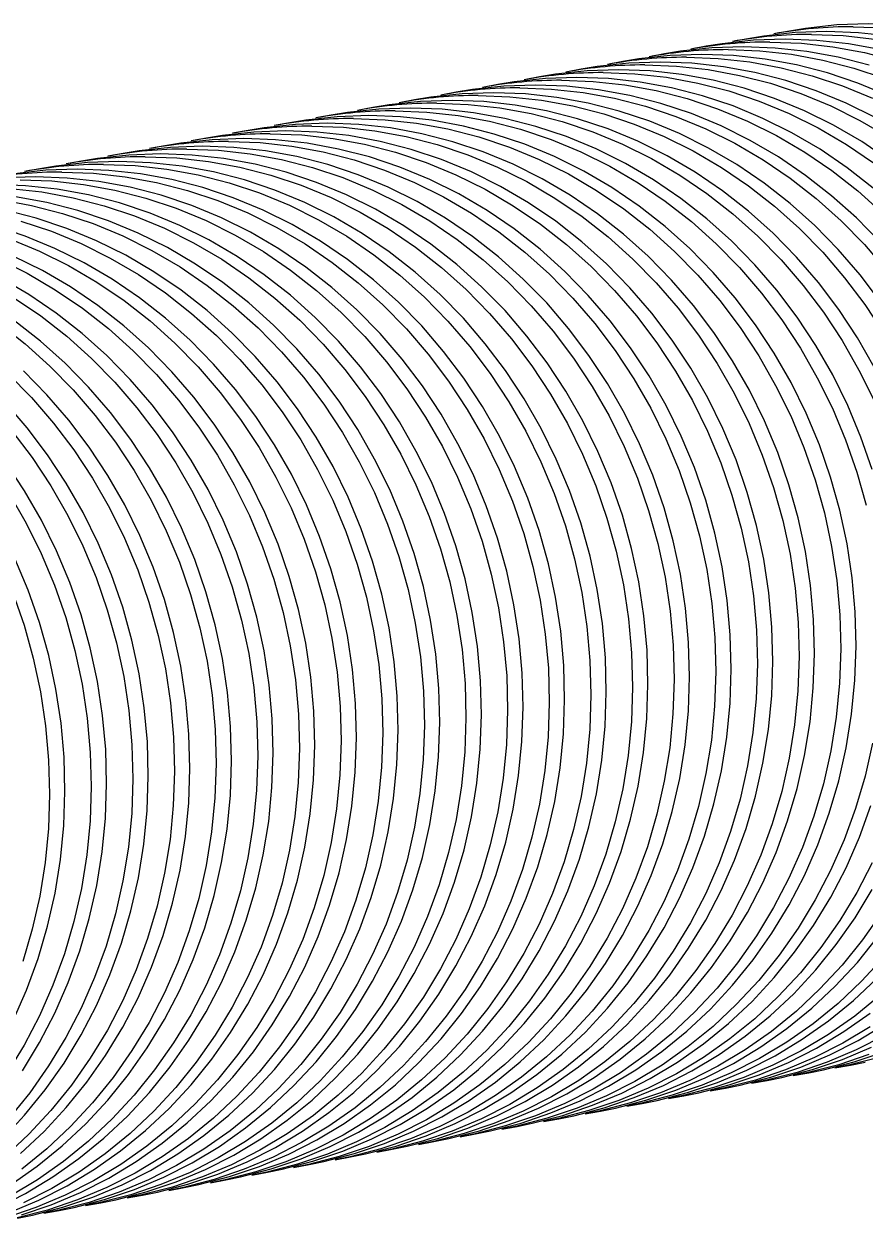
# Model space of a CAD drawing. Header units: millimetres. Extents: x 6 to 413, y 7 to 291.
# Drawn here: x 126.9 to 152.91, y 53.51 to 90.45 of the extents above; entities that cross this region are included whole.
import ezdxf

# ---------------------------------------------------------------- set-up
doc = ezdxf.new("R2010")
doc.units = ezdxf.units.MM

msp = doc.modelspace()

# ---------------------------------------------------------------- linework, layer by layer
at = {"color": 7, "linetype": 'Continuous', "lineweight": 25}
for p, q in [((150.5666, 90.2245), (150.0906, 90.137)), ((149.2791, 89.9879), (148.8032, 89.9005)), ((146.7043, 89.5148), (146.2284, 89.4273)), ((147.9917, 89.7514), (147.5158, 89.6639)), ((144.1295, 89.0417), (143.6535, 88.9542)), ((145.4169, 89.2782), (144.9409, 89.1908)), ((142.842, 88.8051), (142.3661, 88.7176)), ((140.2672, 88.332), (139.7913, 88.2445)), ((141.5546, 88.5685), (141.0787, 88.4811)), ((138.9798, 88.0954), (138.5038, 88.0079)), ((136.405, 87.6223), (135.929, 87.5348)), ((137.6924, 87.8588), (137.2164, 87.7714)), ((135.1175, 87.3857), (134.6416, 87.2982)), ((132.5427, 86.9126), (132.0667, 86.8251)), ((133.8301, 87.1491), (133.3542, 87.0617)), ((129.9679, 86.4394), (129.4919, 86.352)), ((131.2553, 86.676), (130.7793, 86.5886)), ((128.6804, 86.2029), (128.2045, 86.1154)), ((127.393, 85.9663), (126.9171, 85.8789)), ((150.688, 57.9144), (151.164, 58.0019)), ((151.9754, 58.151), (152.4514, 58.2384)), ((149.4006, 57.6778), (149.8765, 57.7653)), ((146.8257, 57.2047), (147.3017, 57.2922)), ((148.1132, 57.4413), (148.5891, 57.5287)), ((145.5383, 56.9681), (146.0143, 57.0556)), ((142.9635, 56.495), (143.4394, 56.5825)), ((144.2509, 56.7316), (144.7269, 56.819)), ((141.6761, 56.2584), (142.152, 56.3459)), ((139.1012, 55.7853), (139.5772, 55.8728)), ((140.3886, 56.0219), (140.8646, 56.1093)), ((137.8138, 55.5487), (138.2898, 55.6362)), ((135.239, 55.0756), (135.7149, 55.1631)), ((136.5264, 55.3122), (137.0023, 55.3996)), ((132.6641, 54.6025), (133.1401, 54.6899)), ((133.9515, 54.8391), (134.4275, 54.9265)), ((131.3767, 54.3659), (131.8527, 54.4534)), ((128.8019, 53.8928), (129.2778, 53.9803)), ((130.0893, 54.1294), (130.5652, 54.2168)), ((127.5145, 53.6562), (127.9904, 53.7437))]:
    msp.add_line(p, q, dxfattribs=at)
at = {"color": 7, "linetype": 'Continuous', "lineweight": 25, "flags": 128}
for points in [[(153.6788, 90.0648), (152.7029, 90.1721), (151.7245, 90.2088), (150.748, 90.1747), (149.7778, 90.0699), (149.2791, 89.9879)], [(166.5341, 81.2446), (166.0675, 82.1911), (165.5444, 83.1037), (164.9674, 83.9782), (164.3388, 84.8108), (163.6616, 85.5977), (162.9387, 86.3354), (162.1734, 87.0207), (161.3691, 87.6504), (160.5293, 88.2217), (159.6579, 88.7322), (158.7588, 89.1795), (157.8359, 89.5616), (156.8933, 89.8768), (155.9353, 90.1238), (154.9662, 90.3013), (153.9903, 90.4087), (153.0119, 90.4454), (152.0354, 90.4112), (151.0652, 90.3064), (150.5666, 90.2245)], [(152.5359, 90.3579), (153.5143, 90.3212), (154.4903, 90.2139), (155.4594, 90.0363), (156.4174, 89.7894), (157.3599, 89.4742), (158.2828, 89.092), (159.182, 88.6448), (160.0534, 88.1343), (160.8931, 87.5629), (161.6974, 86.9332), (162.4627, 86.248), (163.1856, 85.5102), (163.8628, 84.7233), (164.4914, 83.8908), (165.0685, 83.0162), (165.5915, 82.1037), (166.0581, 81.1572), (166.4663, 80.1809)], [(153.3605, 89.6507), (152.3914, 89.8282), (151.4154, 89.9356), (150.4371, 89.9722), (149.4606, 89.9381), (148.4904, 89.8333), (147.9917, 89.7514)], [(149.9611, 89.8848), (150.9395, 89.8481), (151.9154, 89.7407), (152.8845, 89.5632), (153.8425, 89.3163)], [(151.2485, 90.1214), (152.2269, 90.0847), (153.2028, 89.9773)], [(153.6091, 88.2332), (152.6862, 88.6154), (151.7436, 88.9306), (150.7857, 89.1775), (149.8165, 89.3551), (148.8406, 89.4624), (147.8622, 89.4991), (146.8857, 89.465), (145.9155, 89.3602), (145.4169, 89.2782)], [(153.031, 89.1672), (152.0731, 89.4141), (151.104, 89.5916), (150.128, 89.699), (149.1496, 89.7357), (148.1732, 89.7015), (147.203, 89.5967), (146.7043, 89.5148)], [(147.3863, 89.4117), (148.3647, 89.375), (149.3406, 89.2676), (150.3097, 89.0901), (151.2677, 88.8431), (152.2102, 88.5279), (153.1331, 88.1458)], [(148.6737, 89.6482), (149.6521, 89.6115), (150.628, 89.5042), (151.5971, 89.3266), (152.5551, 89.0797), (153.4976, 88.7645)], [(153.6445, 86.231), (152.8048, 86.8024), (151.9334, 87.3128), (151.0343, 87.7601), (150.1113, 88.1422), (149.1688, 88.4575), (148.2108, 88.7044), (147.2417, 88.8819), (146.2658, 88.9893), (145.2874, 89.026), (144.3109, 88.9918), (143.3407, 88.887), (142.842, 88.8051)], [(153.2208, 87.5494), (152.3217, 87.9967), (151.3988, 88.3788), (150.4562, 88.694), (149.4982, 88.941), (148.5291, 89.1185), (147.5532, 89.2259), (146.5748, 89.2626), (145.5983, 89.2284), (144.6281, 89.1236), (144.1295, 89.0417)], [(146.0988, 89.1751), (147.0772, 89.1384), (148.0532, 89.031), (149.0223, 88.8535), (149.9803, 88.6066), (150.9228, 88.2913), (151.8457, 87.9092), (152.7449, 87.4619), (153.6163, 86.9515)], [(153.1614, 85.3647), (152.3571, 85.9944), (151.5174, 86.5658), (150.646, 87.0763), (149.7468, 87.5236), (148.8239, 87.9057), (147.8814, 88.2209), (146.9234, 88.4678), (145.9543, 88.6454), (144.9784, 88.7527), (144, 88.7894), (143.0235, 88.7553), (142.0533, 88.6505), (141.5546, 88.5685)], [(143.524, 88.702), (144.5024, 88.6653), (145.4783, 88.5579), (146.4474, 88.3804), (147.4054, 88.1334), (148.348, 87.8182), (149.2709, 87.4361), (150.17, 86.9888), (151.0414, 86.4783), (151.8812, 85.907), (152.6855, 85.2772), (153.4508, 84.592)], [(144.8114, 88.9385), (145.7898, 88.9018), (146.7657, 88.7945), (147.7349, 88.6169), (148.6928, 88.37), (149.6354, 88.0548), (150.5583, 87.6727), (151.4575, 87.2254), (152.3289, 86.7149), (153.1686, 86.1435)], [(153.3806, 81.8491), (152.752, 82.6817), (152.0748, 83.4686), (151.3519, 84.2063), (150.5866, 84.8916), (149.7823, 85.5213), (148.9425, 86.0927), (148.0712, 86.6031), (147.172, 87.0504), (146.2491, 87.4325), (145.3065, 87.7478), (144.3486, 87.9947), (143.3794, 88.1722), (142.4035, 88.2796), (141.4251, 88.3163), (140.4487, 88.2822), (139.4784, 88.1773), (138.9798, 88.0954)], [(153.3622, 83.7052), (152.6393, 84.4429), (151.874, 85.1281), (151.0697, 85.7579), (150.23, 86.3292), (149.3586, 86.8397), (148.4594, 87.287), (147.5365, 87.6691), (146.594, 87.9843), (145.636, 88.2313), (144.6669, 88.4088), (143.6909, 88.5162), (142.7125, 88.5529), (141.7361, 88.5187), (140.7659, 88.4139), (140.2672, 88.332)], [(142.2366, 88.4654), (143.215, 88.4287), (144.1909, 88.3214), (145.16, 88.1438), (146.118, 87.8969), (147.0605, 87.5816), (147.9835, 87.1995), (148.8826, 86.7522), (149.754, 86.2418), (150.5937, 85.6704), (151.3981, 85.0407), (152.1634, 84.3554), (152.8863, 83.6177), (153.5635, 82.8308)], [(153.1933, 79.8255), (152.6702, 80.738), (152.0932, 81.6126), (151.4646, 82.4451), (150.7874, 83.232), (150.0645, 83.9698), (149.2992, 84.655), (148.4949, 85.2847), (147.6551, 85.8561), (146.7837, 86.3666), (145.8846, 86.8139), (144.9617, 87.196), (144.0191, 87.5112), (143.0611, 87.7581), (142.092, 87.9357), (141.1161, 88.043), (140.1377, 88.0797), (139.1612, 88.0456), (138.191, 87.9408), (137.6924, 87.8588)], [(139.6618, 87.9923), (140.6401, 87.9556), (141.6161, 87.8482), (142.5852, 87.6707), (143.5432, 87.4237), (144.4857, 87.1085), (145.4086, 86.7264), (146.3078, 86.2791), (147.1792, 85.7686), (148.0189, 85.1973), (148.8232, 84.5676), (149.5885, 83.8823), (150.3114, 83.1446), (150.9887, 82.3577), (151.6172, 81.5251), (152.1943, 80.6506), (152.7173, 79.738), (153.1839, 78.7915)], [(140.9492, 88.2288), (141.9276, 88.1921), (142.9035, 88.0848), (143.8726, 87.9072), (144.8306, 87.6603), (145.7731, 87.3451), (146.696, 86.963), (147.5952, 86.5157), (148.4666, 86.0052), (149.3063, 85.4338), (150.1106, 84.8041), (150.876, 84.1189), (151.5988, 83.3811), (152.2761, 82.5942), (152.9046, 81.7617), (153.4817, 80.8872)], [(140.8646, 56.1093), (141.3255, 56.2024), (142.2702, 56.4469), (143.1958, 56.7597), (144.0982, 57.1394), (144.9733, 57.5844), (145.8171, 58.0926), (146.6261, 58.6618), (147.3964, 59.2895), (148.1248, 59.9728), (148.8079, 60.7087), (149.4427, 61.4939), (150.0263, 62.3249), (150.5562, 63.1979), (151.03, 64.1092), (151.4455, 65.0546), (151.801, 66.0298), (152.0947, 67.0306), (152.3255, 68.0525), (152.4923, 69.0909), (152.5943, 70.1411), (152.631, 71.1985), (152.6024, 72.2584), (152.5086, 73.3159), (152.3498, 74.3665), (152.127, 75.4054), (151.841, 76.4279), (151.4932, 77.4296), (151.085, 78.4058), (150.6184, 79.3524), (150.0954, 80.2649), (149.5183, 81.1394), (148.8898, 81.972), (148.2125, 82.7589), (147.4896, 83.4966), (146.7243, 84.1819), (145.92, 84.8116), (145.0803, 85.383), (144.2089, 85.8934), (143.3097, 86.3407), (142.3868, 86.7228), (141.4443, 87.0381), (140.4863, 87.285), (139.5172, 87.4626), (138.5413, 87.5699), (137.5629, 87.6066), (136.5864, 87.5725), (135.6162, 87.4676), (135.1175, 87.3857)], [(153.1284, 76.6645), (152.7806, 77.6661), (152.3725, 78.6424), (151.9058, 79.5889), (151.3828, 80.5015), (150.8058, 81.376), (150.1772, 82.2086), (149.5, 82.9955), (148.7771, 83.7332), (148.0118, 84.4184), (147.2074, 85.0482), (146.3677, 85.6195), (145.4963, 86.13), (144.5972, 86.5773), (143.6742, 86.9594), (142.7317, 87.2746), (141.7737, 87.5216), (140.8046, 87.6991), (139.8287, 87.8065), (138.8503, 87.8432), (137.8738, 87.809), (136.9036, 87.7042), (136.405, 87.6223)], [(138.3743, 87.7557), (139.3527, 87.719), (140.3287, 87.6117), (141.2978, 87.4341), (142.2557, 87.1872), (143.1983, 86.8719), (144.1212, 86.4898), (145.0204, 86.0425), (145.8918, 85.5321), (146.7315, 84.9607), (147.5358, 84.331), (148.3011, 83.6457), (149.024, 82.908), (149.7012, 82.1211), (150.3298, 81.2885), (150.9069, 80.414), (151.4299, 79.5015), (151.8965, 78.5549), (152.3046, 77.5787), (152.6525, 76.577), (152.9385, 75.5545)], [(139.5772, 55.8728), (140.0381, 55.9659), (140.9828, 56.2103), (141.9084, 56.5231), (142.8108, 56.9028), (143.6858, 57.3478), (144.5297, 57.856), (145.3387, 58.4253), (146.109, 59.0529), (146.8374, 59.7362), (147.5205, 60.4721), (148.1553, 61.2573), (148.7389, 62.0883), (149.2688, 62.9614), (149.7426, 63.8726), (150.1581, 64.818), (150.5136, 65.7933), (150.8073, 66.7941), (151.0381, 67.8159), (151.2049, 68.8543), (151.3069, 69.9045), (151.3436, 70.9619), (151.315, 72.0218), (151.2211, 73.0794), (151.0624, 74.13), (150.8396, 75.1688), (150.5536, 76.1914), (150.2058, 77.193), (149.7976, 78.1693), (149.331, 79.1158), (148.808, 80.0284), (148.2309, 80.9029), (147.6024, 81.7354), (146.9251, 82.5223), (146.2022, 83.2601), (145.4369, 83.9453), (144.6326, 84.575), (143.7929, 85.1464), (142.9215, 85.6569), (142.0223, 86.1042), (141.0994, 86.4863), (140.1569, 86.8015), (139.1989, 87.0484), (138.2298, 87.226), (137.2538, 87.3333), (136.2755, 87.37), (135.299, 87.3359), (134.3288, 87.2311), (133.8301, 87.1491)], [(135.7995, 87.2826), (136.7779, 87.2459), (137.7538, 87.1385), (138.7229, 86.961), (139.6809, 86.714), (140.6235, 86.3988), (141.5464, 86.0167), (142.4455, 85.5694), (143.3169, 85.0589), (144.1566, 84.4876), (144.961, 83.8579), (145.7263, 83.1726), (146.4492, 82.4349), (147.1264, 81.648), (147.755, 80.8154), (148.332, 79.9409), (148.8551, 79.0283), (149.3217, 78.0818), (149.7298, 77.1056), (150.0776, 76.1039), (150.3636, 75.0814), (150.5865, 74.0425), (150.7452, 72.9919), (150.8391, 71.9343), (150.8677, 70.8745), (150.8309, 69.8171), (150.7289, 68.7668), (150.5622, 67.7285), (150.3314, 66.7066), (150.0376, 65.7058), (149.6822, 64.7305), (149.2666, 63.7852), (148.7928, 62.8739), (148.263, 62.0008), (147.6793, 61.1699), (147.0445, 60.3847), (146.3614, 59.6488), (145.6331, 58.9655), (144.8627, 58.3378), (144.0538, 57.7686), (143.2099, 57.2604), (142.3348, 56.8154), (141.4325, 56.4357), (140.5069, 56.1229), (139.5622, 55.8784), (139.1012, 55.7853)], [(137.0869, 87.5191), (138.0653, 87.4825), (139.0412, 87.3751), (140.0103, 87.1976), (140.9683, 86.9506), (141.9109, 86.6354), (142.8338, 86.2533), (143.7329, 85.806), (144.6043, 85.2955), (145.4441, 84.7241), (146.2484, 84.0944), (147.0137, 83.4092), (147.7366, 82.6714), (148.4138, 81.8845), (149.0424, 81.052), (149.6195, 80.1775), (150.1425, 79.2649), (150.6091, 78.3184), (151.0172, 77.3421), (151.3651, 76.3405), (151.651, 75.3179), (151.8739, 74.2791), (152.0326, 73.2285), (152.1265, 72.1709), (152.1551, 71.111), (152.1183, 70.0536), (152.0163, 69.0034), (151.8496, 67.965), (151.6188, 66.9432), (151.325, 65.9424), (150.9696, 64.9671), (150.554, 64.0217), (150.0803, 63.1105), (149.5504, 62.2374), (148.9667, 61.4064), (148.3319, 60.6212), (147.6488, 59.8853), (146.9205, 59.202), (146.1501, 58.5744), (145.3412, 58.0052), (144.4973, 57.4969), (143.6222, 57.0519), (142.7199, 56.6722), (141.7943, 56.3594), (140.8496, 56.115), (140.3886, 56.0219)], [(137.0023, 55.3996), (137.4633, 55.4927), (138.408, 55.7372), (139.3336, 56.05), (140.2359, 56.4297), (141.111, 56.8747), (141.9549, 57.3829), (142.7638, 57.9521), (143.5342, 58.5798), (144.2625, 59.2631), (144.9456, 59.999), (145.5804, 60.7842), (146.1641, 61.6152), (146.694, 62.4882), (147.1677, 63.3995), (147.5833, 64.3449), (147.9387, 65.3201), (148.2325, 66.3209), (148.4633, 67.3428), (148.63, 68.3812), (148.732, 69.4314), (148.7688, 70.4888), (148.7402, 71.5487), (148.6463, 72.6063), (148.4876, 73.6568), (148.2647, 74.6957), (147.9788, 75.7182), (147.6309, 76.7199), (147.2228, 77.6961), (146.7562, 78.6427), (146.2332, 79.5552), (145.6561, 80.4297), (145.0275, 81.2623), (144.3503, 82.0492), (143.6274, 82.7869), (142.8621, 83.4722), (142.0578, 84.1019), (141.218, 84.6733), (140.3466, 85.1837), (139.4475, 85.631), (138.5246, 86.0131), (137.582, 86.3284), (136.624, 86.5753), (135.6549, 86.7529), (134.679, 86.8602), (133.7006, 86.8969), (132.7241, 86.8628), (131.7539, 86.7579), (131.2553, 86.676)], [(138.2898, 55.6362), (138.7507, 55.7293), (139.6954, 55.9738), (140.621, 56.2865), (141.5233, 56.6663), (142.3984, 57.1112), (143.2423, 57.6195), (144.0512, 58.1887), (144.8216, 58.8164), (145.55, 59.4997), (146.2331, 60.2356), (146.8678, 61.0207), (147.4515, 61.8517), (147.9814, 62.7248), (148.4552, 63.6361), (148.8707, 64.5814), (149.2261, 65.5567), (149.5199, 66.5575), (149.7507, 67.5794), (149.9174, 68.6177), (150.0194, 69.668), (150.0562, 70.7254), (150.0276, 71.7852), (149.9337, 72.8428), (149.775, 73.8934), (149.5522, 74.9323), (149.2662, 75.9548), (148.9183, 76.9564), (148.5102, 77.9327), (148.0436, 78.8792), (147.5206, 79.7918), (146.9435, 80.6663), (146.3149, 81.4989), (145.6377, 82.2858), (144.9148, 83.0235), (144.1495, 83.7088), (143.3452, 84.3385), (142.5055, 84.9098), (141.6341, 85.4203), (140.7349, 85.8676), (139.812, 86.2497), (138.8694, 86.5649), (137.9115, 86.8119), (136.9424, 86.9894), (135.9664, 87.0968), (134.988, 87.1335), (134.0116, 87.0993), (133.0414, 86.9945), (132.5427, 86.9126)], [(133.2247, 86.8095), (134.203, 86.7728), (135.179, 86.6654), (136.1481, 86.4879), (137.1061, 86.2409), (138.0486, 85.9257), (138.9715, 85.5436), (139.8707, 85.0963), (140.7421, 84.5858), (141.5818, 84.0144), (142.3861, 83.3847), (143.1514, 82.6995), (143.8743, 81.9618), (144.5516, 81.1749), (145.1801, 80.3423), (145.7572, 79.4678), (146.2802, 78.5552), (146.7468, 77.6087), (147.155, 76.6324), (147.5028, 75.6308), (147.7888, 74.6082), (148.0116, 73.5694), (148.1703, 72.5188), (148.2642, 71.4612), (148.2928, 70.4014), (148.2561, 69.3439), (148.1541, 68.2937), (147.9873, 67.2553), (147.7565, 66.2335), (147.4628, 65.2327), (147.1073, 64.2574), (146.6918, 63.312), (146.218, 62.4008), (145.6881, 61.5277), (145.1045, 60.6967), (144.4697, 59.9115), (143.7866, 59.1756), (143.0582, 58.4923), (142.2879, 57.8647), (141.4789, 57.2955), (140.635, 56.7872), (139.76, 56.3423), (138.8576, 55.9625), (137.932, 55.6497), (136.9873, 55.4053), (136.5264, 55.3122)], [(134.5121, 87.046), (135.4905, 87.0093), (136.4664, 86.902), (137.4355, 86.7244), (138.3935, 86.4775), (139.336, 86.1623), (140.2589, 85.7801), (141.1581, 85.3329), (142.0295, 84.8224), (142.8692, 84.251), (143.6735, 83.6213), (144.4389, 82.936), (145.1617, 82.1983), (145.839, 81.4114), (146.4675, 80.5788), (147.0446, 79.7043), (147.5676, 78.7918), (148.0343, 77.8453), (148.4424, 76.869), (148.7902, 75.8674), (149.0762, 74.8448), (149.299, 73.8059), (149.4578, 72.7554), (149.5516, 71.6978), (149.5802, 70.6379), (149.5435, 69.5805), (149.4415, 68.5303), (149.2747, 67.4919), (149.044, 66.47), (148.7502, 65.4692), (148.3947, 64.494), (147.9792, 63.5486), (147.5054, 62.6373), (146.9755, 61.7643), (146.3919, 60.9333), (145.7571, 60.1481), (145.074, 59.4122), (144.3456, 58.7289), (143.5753, 58.1012), (142.7663, 57.532), (141.9225, 57.0238), (141.0474, 56.5788), (140.145, 56.1991), (139.2195, 55.8863), (138.2747, 55.6418), (137.8138, 55.5487)], [(135.7149, 55.1631), (136.1759, 55.2562), (137.1206, 55.5006), (138.0462, 55.8134), (138.9485, 56.1931), (139.8236, 56.6381), (140.6675, 57.1464), (141.4764, 57.7156), (142.2468, 58.3432), (142.9751, 59.0265), (143.6582, 59.7624), (144.293, 60.5476), (144.8767, 61.3786), (145.4065, 62.2517), (145.8803, 63.1629), (146.2959, 64.1083), (146.6513, 65.0836), (146.9451, 66.0844), (147.1758, 67.1062), (147.3426, 68.1446), (147.4446, 69.1948), (147.4814, 70.2522), (147.4527, 71.3121), (147.3589, 72.3697), (147.2002, 73.4203), (146.9773, 74.4591), (146.6913, 75.4817), (146.3435, 76.4833), (145.9354, 77.4596), (145.4687, 78.4061), (144.9457, 79.3187), (144.3687, 80.1932), (143.7401, 81.0257), (143.0629, 81.8126), (142.34, 82.5504), (141.5747, 83.2356), (140.7703, 83.8653), (139.9306, 84.4367), (139.0592, 84.9472), (138.1601, 85.3945), (137.2371, 85.7766), (136.2946, 86.0918), (135.3366, 86.3388), (134.3675, 86.5163), (133.3916, 86.6237), (132.4132, 86.6603), (131.4367, 86.6262), (130.4665, 86.5214), (129.9679, 86.4394)], [(131.9372, 86.5729), (132.9156, 86.5362), (133.8916, 86.4288), (134.8607, 86.2513), (135.8186, 86.0044), (136.7612, 85.6891), (137.6841, 85.307), (138.5833, 84.8597), (139.4547, 84.3493), (140.2944, 83.7779), (141.0987, 83.1482), (141.864, 82.4629), (142.5869, 81.7252), (143.2641, 80.9383), (143.8927, 80.1057), (144.4698, 79.2312), (144.9928, 78.3186), (145.4594, 77.3721), (145.8676, 76.3959), (146.2154, 75.3942), (146.5014, 74.3717), (146.7242, 73.3328), (146.8829, 72.2822), (146.9768, 71.2246), (147.0054, 70.1648), (146.9686, 69.1074), (146.8666, 68.0571), (146.6999, 67.0188), (146.4691, 65.9969), (146.1753, 64.9961), (145.8199, 64.0208), (145.4044, 63.0755), (144.9306, 62.1642), (144.4007, 61.2911), (143.8171, 60.4602), (143.1823, 59.675), (142.4992, 58.9391), (141.7708, 58.2558), (141.0004, 57.6281), (140.1915, 57.0589), (139.3476, 56.5507), (138.4725, 56.1057), (137.5702, 55.726), (136.6446, 55.4132), (135.6999, 55.1687), (135.239, 55.0756)], [(133.1401, 54.6899), (133.601, 54.783), (134.5457, 55.0275), (135.4713, 55.3403), (136.3737, 55.72), (137.2487, 56.165), (138.0926, 56.6732), (138.9016, 57.2424), (139.6719, 57.8701), (140.4003, 58.5534), (141.0834, 59.2893), (141.7182, 60.0745), (142.3018, 60.9055), (142.8317, 61.7785), (143.3055, 62.6898), (143.721, 63.6352), (144.0765, 64.6104), (144.3702, 65.6112), (144.601, 66.6331), (144.7678, 67.6715), (144.8698, 68.7217), (144.9065, 69.7791), (144.8779, 70.839), (144.784, 71.8966), (144.6253, 72.9471), (144.4025, 73.986), (144.1165, 75.0086), (143.7687, 76.0102), (143.3605, 76.9864), (142.8939, 77.933), (142.3709, 78.8455), (141.7938, 79.72), (141.1653, 80.5526), (140.488, 81.3395), (139.7651, 82.0772), (138.9998, 82.7625), (138.1955, 83.3922), (137.3558, 83.9636), (136.4844, 84.474), (135.5852, 84.9213), (134.6623, 85.3035), (133.7198, 85.6187), (132.7618, 85.8656), (131.7927, 86.0432), (130.8167, 86.1505), (129.8384, 86.1872), (128.8619, 86.1531), (127.8917, 86.0483), (127.393, 85.9663)], [(134.4275, 54.9265), (134.8884, 55.0196), (135.8331, 55.2641), (136.7587, 55.5768), (137.6611, 55.9566), (138.5362, 56.4016), (139.38, 56.9098), (140.189, 57.479), (140.9593, 58.1067), (141.6877, 58.79), (142.3708, 59.5259), (143.0056, 60.311), (143.5892, 61.142), (144.1191, 62.0151), (144.5929, 62.9264), (145.0084, 63.8717), (145.3639, 64.847), (145.6577, 65.8478), (145.8884, 66.8697), (146.0552, 67.908), (146.1572, 68.9583), (146.1939, 70.0157), (146.1653, 71.0755), (146.0715, 72.1331), (145.9127, 73.1837), (145.6899, 74.2226), (145.4039, 75.2451), (145.0561, 76.2468), (144.6479, 77.223), (144.1813, 78.1695), (143.6583, 79.0821), (143.0812, 79.9566), (142.4527, 80.7892), (141.7754, 81.5761), (141.0526, 82.3138), (140.2872, 82.9991), (139.4829, 83.6288), (138.6432, 84.2001), (137.7718, 84.7106), (136.8726, 85.1579), (135.9497, 85.54), (135.0072, 85.8552), (134.0492, 86.1022), (133.0801, 86.2797), (132.1042, 86.3871), (131.1258, 86.4238), (130.1493, 86.3896), (129.1791, 86.2848), (128.6804, 86.2029)], [(129.3624, 86.0998), (130.3408, 86.0631), (131.3167, 85.9557), (132.2858, 85.7782), (133.2438, 85.5312), (134.1864, 85.216), (135.1093, 84.8339), (136.0084, 84.3866), (136.8798, 83.8761), (137.7196, 83.3048), (138.5239, 82.675), (139.2892, 81.9898), (140.0121, 81.2521), (140.6893, 80.4652), (141.3179, 79.6326), (141.8949, 78.7581), (142.418, 77.8455), (142.8846, 76.899), (143.2927, 75.9227), (143.6405, 74.9211), (143.9265, 73.8986), (144.1494, 72.8597), (144.3081, 71.8091), (144.402, 70.7515), (144.4306, 69.6917), (144.3938, 68.6342), (144.2918, 67.584), (144.1251, 66.5456), (143.8943, 65.5238), (143.6005, 64.523), (143.2451, 63.5477), (142.8295, 62.6023), (142.3558, 61.6911), (141.8259, 60.818), (141.2422, 59.987), (140.6074, 59.2018), (139.9243, 58.4659), (139.196, 57.7826), (138.4256, 57.155), (137.6167, 56.5858), (136.7728, 56.0775), (135.8977, 55.6326), (134.9954, 55.2528), (134.0698, 54.94), (133.1251, 54.6956), (132.6641, 54.6025)], [(130.6498, 86.3363), (131.6282, 86.2996), (132.6041, 86.1923), (133.5733, 86.0147), (134.5312, 85.7678), (135.4738, 85.4526), (136.3967, 85.0704), (137.2959, 84.6232), (138.1672, 84.1127), (139.007, 83.5413), (139.8113, 82.9116), (140.5766, 82.2264), (141.2995, 81.4886), (141.9767, 80.7017), (142.6053, 79.8692), (143.1824, 78.9946), (143.7054, 78.0821), (144.172, 77.1356), (144.5801, 76.1593), (144.928, 75.1577), (145.2139, 74.1351), (145.4368, 73.0962), (145.5955, 72.0457), (145.6894, 70.9881), (145.718, 69.9282), (145.6812, 68.8708), (145.5792, 67.8206), (145.4125, 66.7822), (145.1817, 65.7603), (144.8879, 64.7595), (144.5325, 63.7843), (144.1169, 62.8389), (143.6432, 61.9277), (143.1133, 61.0546), (142.5296, 60.2236), (141.8948, 59.4384), (141.2117, 58.7025), (140.4834, 58.0192), (139.713, 57.3915), (138.9041, 56.8223), (138.0602, 56.3141), (137.1851, 55.8691), (136.2828, 55.4894), (135.3572, 55.1766), (134.4125, 54.9321), (133.9515, 54.8391)], [(130.5652, 54.2168), (131.0262, 54.3099), (131.9709, 54.5544), (132.8965, 54.8672), (133.7988, 55.2469), (134.6739, 55.6919), (135.5178, 56.2001), (136.3267, 56.7693), (137.0971, 57.397), (137.8254, 58.0803), (138.5085, 58.8162), (139.1433, 59.6014), (139.727, 60.4323), (140.2569, 61.3054), (140.7306, 62.2167), (141.1462, 63.162), (141.5016, 64.1373), (141.7954, 65.1381), (142.0262, 66.16), (142.1929, 67.1983), (142.2949, 68.2486), (142.3317, 69.306), (142.3031, 70.3658), (142.2092, 71.4234), (142.0505, 72.474), (141.8276, 73.5129), (141.5417, 74.5354), (141.1938, 75.5371), (140.7857, 76.5133), (140.3191, 77.4598), (139.7961, 78.3724), (139.219, 79.2469), (138.5904, 80.0795), (137.9132, 80.8664), (137.1903, 81.6041), (136.425, 82.2894), (135.6207, 82.9191), (134.7809, 83.4904), (133.9095, 84.0009), (133.0104, 84.4482), (132.0875, 84.8303), (131.1449, 85.1456), (130.187, 85.3925), (129.2178, 85.57), (128.2419, 85.6774), (127.2635, 85.7141), (126.287, 85.6799)], [(131.8527, 54.4534), (132.3136, 54.5465), (133.2583, 54.7909), (134.1839, 55.1037), (135.0862, 55.4835), (135.9613, 55.9284), (136.8052, 56.4367), (137.6141, 57.0059), (138.3845, 57.6335), (139.1129, 58.3168), (139.796, 59.0527), (140.4308, 59.8379), (141.0144, 60.6689), (141.5443, 61.542), (142.0181, 62.4532), (142.4336, 63.3986), (142.789, 64.3739), (143.0828, 65.3747), (143.3136, 66.3965), (143.4803, 67.4349), (143.5823, 68.4851), (143.6191, 69.5426), (143.5905, 70.6024), (143.4966, 71.66), (143.3379, 72.7106), (143.1151, 73.7494), (142.8291, 74.772), (142.4812, 75.7736), (142.0731, 76.7499), (141.6065, 77.6964), (141.0835, 78.609), (140.5064, 79.4835), (139.8778, 80.316), (139.2006, 81.103), (138.4777, 81.8407), (137.7124, 82.5259), (136.9081, 83.1556), (136.0684, 83.727), (135.197, 84.2375), (134.2978, 84.6848), (133.3749, 85.0669), (132.4323, 85.3821), (131.4744, 85.6291), (130.5053, 85.8066), (129.5293, 85.914), (128.5509, 85.9506), (127.5745, 85.9165), (126.6043, 85.8117)], [(128.075, 85.8632), (129.0534, 85.8265), (130.0293, 85.7191), (130.9984, 85.5416), (131.9564, 85.2947), (132.8989, 84.9794), (133.8219, 84.5973), (134.721, 84.15), (135.5924, 83.6396), (136.4321, 83.0682), (137.2364, 82.4385), (138.0018, 81.7532), (138.7246, 81.0155), (139.4019, 80.2286), (140.0304, 79.396), (140.6075, 78.5215), (141.1305, 77.6089), (141.5972, 76.6624), (142.0053, 75.6862), (142.3531, 74.6845), (142.6391, 73.662), (142.8619, 72.6231), (143.0207, 71.5725), (143.1145, 70.515), (143.1432, 69.4551), (143.1064, 68.3977), (143.0044, 67.3474), (142.8376, 66.3091), (142.6069, 65.2872), (142.3131, 64.2864), (141.9576, 63.3111), (141.5421, 62.3658), (141.0683, 61.4545), (140.5384, 60.5815), (139.9548, 59.7505), (139.32, 58.9653), (138.6369, 58.2294), (137.9085, 57.5461), (137.1382, 56.9184), (136.3292, 56.3492), (135.4854, 55.841), (134.6103, 55.396), (133.7079, 55.0163), (132.7824, 54.7035), (131.8377, 54.459), (131.3767, 54.3659)], [(129.2778, 53.9803), (129.7388, 54.0733), (130.6835, 54.3178), (131.6091, 54.6306), (132.5114, 55.0103), (133.3865, 55.4553), (134.2304, 55.9635), (135.0393, 56.5327), (135.8097, 57.1604), (136.538, 57.8437), (137.2211, 58.5796), (137.8559, 59.3648), (138.4396, 60.1958), (138.9694, 61.0689), (139.4432, 61.9801), (139.8588, 62.9255), (140.2142, 63.9007), (140.508, 64.9015), (140.7388, 65.9234), (140.9055, 66.9618), (141.0075, 68.012), (141.0443, 69.0694), (141.0157, 70.1293), (140.9218, 71.1869), (140.7631, 72.2374), (140.5402, 73.2763), (140.2542, 74.2989), (139.9064, 75.3005), (139.4983, 76.2768), (139.0317, 77.2233), (138.5086, 78.1358), (137.9316, 79.0104), (137.303, 79.8429), (136.6258, 80.6298), (135.9029, 81.3676), (135.1376, 82.0528), (134.3332, 82.6825), (133.4935, 83.2539), (132.6221, 83.7644), (131.723, 84.2116), (130.8001, 84.5938), (129.8575, 84.909), (128.8995, 85.1559), (127.9304, 85.3335), (126.9545, 85.4408), (125.9761, 85.4775)], [(126.4785, 85.3534), (127.4545, 85.246), (128.4236, 85.0685), (129.3815, 84.8215), (130.3241, 84.5063), (131.247, 84.1242), (132.1462, 83.6769), (133.0176, 83.1664), (133.8573, 82.5951), (134.6616, 81.9653), (135.4269, 81.2801), (136.1498, 80.5424), (136.827, 79.7555), (137.4556, 78.9229), (138.0327, 78.0484), (138.5557, 77.1358), (139.0223, 76.1893), (139.4305, 75.213), (139.7783, 74.2114), (140.0643, 73.1889), (140.2871, 72.15), (140.4458, 71.0994), (140.5397, 70.0418), (140.5683, 68.982), (140.5315, 67.9246), (140.4296, 66.8743), (140.2628, 65.836), (140.032, 64.8141), (139.7383, 63.8133), (139.3828, 62.838), (138.9673, 61.8926), (138.4935, 60.9814), (137.9636, 60.1083), (137.38, 59.2773), (136.7452, 58.4921), (136.0621, 57.7563), (135.3337, 57.0729), (134.5633, 56.4453), (133.7544, 55.8761), (132.9105, 55.3678), (132.0355, 54.9229), (131.1331, 54.5431), (130.2075, 54.2303), (129.2628, 53.9859), (128.8019, 53.8928)], [(126.7876, 85.6266), (127.7659, 85.5899), (128.7419, 85.4826), (129.711, 85.305), (130.669, 85.0581), (131.6115, 84.7429), (132.5344, 84.3608), (133.4336, 83.9135), (134.305, 83.403), (135.1447, 82.8316), (135.949, 82.2019), (136.7143, 81.5167), (137.4372, 80.7789), (138.1145, 79.992), (138.743, 79.1595), (139.3201, 78.2849), (139.8431, 77.3724), (140.3097, 76.4259), (140.7179, 75.4496), (141.0657, 74.448), (141.3517, 73.4254), (141.5745, 72.3865), (141.7332, 71.336), (141.8271, 70.2784), (141.8557, 69.2185), (141.819, 68.1611), (141.717, 67.1109), (141.5502, 66.0725), (141.3194, 65.0506), (141.0257, 64.0498), (140.6702, 63.0746), (140.2547, 62.1292), (139.7809, 61.218), (139.251, 60.3449), (138.6674, 59.5139), (138.0326, 58.7287), (137.3495, 57.9928), (136.6211, 57.3095), (135.8508, 56.6819), (135.0418, 56.1126), (134.1979, 55.6044), (133.3229, 55.1594), (132.4205, 54.7797), (131.4949, 54.4669), (130.5502, 54.2224), (130.0893, 54.1294)], [(126.167, 85.0094), (127.1362, 84.8319), (128.0941, 84.585), (129.0367, 84.2697), (129.9596, 83.8876), (130.8588, 83.4403), (131.7301, 82.9299), (132.5699, 82.3585), (133.3742, 81.7288), (134.1395, 81.0435), (134.8624, 80.3058), (135.5396, 79.5189), (136.1682, 78.6863), (136.7453, 77.8118), (137.2683, 76.8993), (137.7349, 75.9527), (138.143, 74.9765), (138.4909, 73.9748), (138.7768, 72.9523), (138.9997, 71.9134), (139.1584, 70.8628), (139.2523, 69.8053), (139.2809, 68.7454), (139.2441, 67.688), (139.1421, 66.6378), (138.9754, 65.5994), (138.7446, 64.5775), (138.4508, 63.5767), (138.0954, 62.6015), (137.6798, 61.6561), (137.2061, 60.7448), (136.6762, 59.8718), (136.0925, 59.0408), (135.4577, 58.2556), (134.7746, 57.5197), (134.0463, 56.8364), (133.2759, 56.2087), (132.467, 55.6395), (131.6231, 55.1313), (130.748, 54.6863), (129.8457, 54.3066), (128.9201, 53.9938), (127.9754, 53.7493), (127.5145, 53.6562)], [(127.9904, 53.7437), (128.4513, 53.8368), (129.3961, 54.0812), (130.3216, 54.394), (131.224, 54.7738), (132.0991, 55.2187), (132.9429, 55.727), (133.7519, 56.2962), (134.5222, 56.9238), (135.2506, 57.6071), (135.9337, 58.343), (136.5685, 59.1282), (137.1521, 59.9592), (137.682, 60.8323), (138.1558, 61.7435), (138.5713, 62.6889), (138.9268, 63.6642), (139.2206, 64.665), (139.4513, 65.6868), (139.6181, 66.7252), (139.7201, 67.7754), (139.7568, 68.8329), (139.7282, 69.8927), (139.6344, 70.9503), (139.4756, 72.0009), (139.2528, 73.0398), (138.9668, 74.0623), (138.619, 75.0639), (138.2109, 76.0402), (137.7442, 76.9867), (137.2212, 77.8993), (136.6441, 78.7738), (136.0156, 79.6064), (135.3383, 80.3933), (134.6155, 81.131), (133.8501, 81.8162), (133.0458, 82.446), (132.2061, 83.0173), (131.3347, 83.5278), (130.4355, 83.9751), (129.5126, 84.3572), (128.5701, 84.6724), (127.6121, 84.9194), (126.643, 85.0969)], [(126.703, 53.5071), (127.1639, 53.6002), (128.1086, 53.8447), (129.0342, 54.1575), (129.9366, 54.5372), (130.8116, 54.9822), (131.6555, 55.4904), (132.4645, 56.0596), (133.2348, 56.6873), (133.9632, 57.3706), (134.6463, 58.1065), (135.2811, 58.8917), (135.8647, 59.7226), (136.3946, 60.5957), (136.8684, 61.507), (137.2839, 62.4523), (137.6394, 63.4276), (137.9331, 64.4284), (138.1639, 65.4503), (138.3307, 66.4886), (138.4327, 67.5389), (138.4694, 68.5963), (138.4408, 69.6562), (138.3469, 70.7137), (138.1882, 71.7643), (137.9654, 72.8032), (137.6794, 73.8257), (137.3316, 74.8274), (136.9234, 75.8036), (136.4568, 76.7501), (135.9338, 77.6627), (135.3567, 78.5372), (134.7282, 79.3698), (134.0509, 80.1567), (133.328, 80.8944), (132.5627, 81.5797), (131.7584, 82.2094), (130.9187, 82.7808), (130.0473, 83.2912), (129.1481, 83.7385), (128.2252, 84.1206), (127.2827, 84.4359), (126.3247, 84.6828)], [(126.8067, 84.3484), (127.7493, 84.0332), (128.6722, 83.6511), (129.5713, 83.2038), (130.4427, 82.6933), (131.2825, 82.1219), (132.0868, 81.4922), (132.8521, 80.807), (133.575, 80.0692), (134.2522, 79.2823), (134.8808, 78.4498), (135.4578, 77.5752), (135.9809, 76.6627), (136.4475, 75.7162), (136.8556, 74.7399), (137.2035, 73.7383), (137.4894, 72.7157), (137.7123, 71.6769), (137.871, 70.6263), (137.9649, 69.5687), (137.9935, 68.5088), (137.9567, 67.4514), (137.8547, 66.4012), (137.688, 65.3628), (137.4572, 64.341), (137.1634, 63.3402), (136.808, 62.3649), (136.3924, 61.4195), (135.9187, 60.5083), (135.3888, 59.6352), (134.8051, 58.8042), (134.1703, 58.019), (133.4872, 57.2831), (132.7589, 56.5998), (131.9885, 55.9722), (131.1796, 55.4029), (130.3357, 54.8947), (129.4606, 54.4497), (128.5583, 54.07), (127.6327, 53.7572), (126.688, 53.5128)], [(126.8212, 53.6081), (127.7468, 53.9209), (128.6492, 54.3006), (129.5242, 54.7456), (130.3681, 55.2538), (131.177, 55.8231), (131.9474, 56.4507), (132.6758, 57.134), (133.3589, 57.8699), (133.9937, 58.6551), (134.5773, 59.4861), (135.1072, 60.3592), (135.581, 61.2704), (135.9965, 62.2158), (136.3519, 63.191), (136.6457, 64.1918), (136.8765, 65.2137), (137.0433, 66.2521), (137.1452, 67.3023), (137.182, 68.3597), (137.1534, 69.4196), (137.0595, 70.4772), (136.9008, 71.5277), (136.678, 72.5666), (136.392, 73.5892), (136.0442, 74.5908), (135.636, 75.5671), (135.1694, 76.5136), (134.6464, 77.4261), (134.0693, 78.3007), (133.4407, 79.1332), (132.7635, 79.9201), (132.0406, 80.6579), (131.2753, 81.3431), (130.471, 81.9728), (129.6313, 82.5442), (128.7599, 83.0547), (127.8607, 83.502), (126.9378, 83.8841), (125.9952, 84.1993)], [(126.4618, 83.7966), (127.3848, 83.4145), (128.2839, 82.9672), (129.1553, 82.4567), (129.995, 81.8854), (130.7994, 81.2556), (131.5647, 80.5704), (132.2876, 79.8327), (132.9648, 79.0458), (133.5933, 78.2132), (134.1704, 77.3387), (134.6934, 76.4261), (135.1601, 75.4796), (135.5682, 74.5033), (135.916, 73.5017), (136.202, 72.4792), (136.4249, 71.4403), (136.5836, 70.3897), (136.6774, 69.3321), (136.7061, 68.2723), (136.6693, 67.2149), (136.5673, 66.1646), (136.4005, 65.1263), (136.1698, 64.1044), (135.876, 63.1036), (135.5205, 62.1283), (135.105, 61.183), (134.6312, 60.2717), (134.1013, 59.3986), (133.5177, 58.5676), (132.8829, 57.7824), (132.1998, 57.0466), (131.4715, 56.3633), (130.7011, 55.7356), (129.8922, 55.1664), (129.0483, 54.6581), (128.1732, 54.2132), (127.2709, 53.8334), (126.3453, 53.5206)], [(126.0973, 83.1779), (126.9965, 82.7306), (127.8679, 82.2202), (128.7076, 81.6488), (129.5119, 81.0191), (130.2772, 80.3338), (131.0001, 79.5961), (131.6774, 78.8092), (132.3059, 77.9766), (132.883, 77.1021), (133.406, 76.1896), (133.8726, 75.243), (134.2808, 74.2668), (134.6286, 73.2651), (134.9146, 72.2426), (135.1374, 71.2037), (135.2961, 70.1531), (135.39, 69.0956), (135.4186, 68.0357), (135.3819, 66.9783), (135.2799, 65.9281), (135.1131, 64.8897), (134.8823, 63.8678), (134.5886, 62.867), (134.2331, 61.8918), (133.8176, 60.9464), (133.3438, 60.0351), (132.8139, 59.1621), (132.2303, 58.3311), (131.5955, 57.5459), (130.9124, 56.81), (130.184, 56.1267), (129.4137, 55.499), (128.6047, 54.9298), (127.7608, 54.4216), (126.8858, 53.9766)], [(126.4594, 53.6843), (127.3617, 54.0641), (128.2368, 54.509), (129.0807, 55.0173), (129.8896, 55.5865), (130.66, 56.2141), (131.3883, 56.8974), (132.0714, 57.6333), (132.7062, 58.4185), (133.2899, 59.2495), (133.8198, 60.1226), (134.2935, 61.0338), (134.7091, 61.9792), (135.0645, 62.9545), (135.3583, 63.9553), (135.5891, 64.9771), (135.7558, 66.0155), (135.8578, 67.0658), (135.8946, 68.1232), (135.866, 69.183), (135.7721, 70.2406), (135.6134, 71.2912), (135.3905, 72.3301), (135.1046, 73.3526), (134.7567, 74.3542), (134.3486, 75.3305), (133.882, 76.277), (133.359, 77.1896), (132.7819, 78.0641), (132.1533, 78.8967), (131.4761, 79.6836), (130.7532, 80.4213), (129.9879, 81.1065), (129.1836, 81.7363), (128.3438, 82.3076), (127.4725, 82.8181), (126.5733, 83.2654)], [(126.0743, 53.8275), (126.9494, 54.2725), (127.7933, 54.7807), (128.6022, 55.3499), (129.3726, 55.9776), (130.1009, 56.6609), (130.784, 57.3968), (131.4188, 58.182), (132.0025, 59.013), (132.5324, 59.886), (133.0061, 60.7973), (133.4217, 61.7427), (133.7771, 62.7179), (134.0709, 63.7187), (134.3017, 64.7406), (134.4684, 65.779), (134.5704, 66.8292), (134.6072, 67.8866), (134.5786, 68.9465), (134.4847, 70.004), (134.326, 71.0546), (134.1031, 72.0935), (133.8171, 73.116), (133.4693, 74.1177), (133.0612, 75.0939), (132.5946, 76.0405), (132.0715, 76.953), (131.4945, 77.8275), (130.8659, 78.6601), (130.1887, 79.447), (129.4658, 80.1847), (128.7005, 80.87), (127.8962, 81.4997), (127.0564, 82.0711), (126.185, 82.5815)], [(126.5805, 81.9836), (127.4202, 81.4122), (128.2245, 80.7825), (128.9898, 80.0973), (129.7127, 79.3595), (130.3899, 78.5726), (131.0185, 77.7401), (131.5956, 76.8656), (132.1186, 75.953), (132.5852, 75.0065), (132.9934, 74.0302), (133.3412, 73.0286), (133.6272, 72.006), (133.85, 70.9672), (134.0087, 69.9166), (134.1026, 68.859), (134.1312, 67.7991), (134.0944, 66.7417), (133.9925, 65.6915), (133.8257, 64.6531), (133.5949, 63.6313), (133.3012, 62.6305), (132.9457, 61.6552), (132.5302, 60.7098), (132.0564, 59.7986), (131.5265, 58.9255), (130.9429, 58.0945), (130.3081, 57.3093), (129.625, 56.5734), (128.8966, 55.8901), (128.1262, 55.2625), (127.3173, 54.6932), (126.4734, 54.185)], [(126.1328, 81.1757), (126.9371, 80.546), (127.7024, 79.8607), (128.4253, 79.123), (129.1025, 78.3361), (129.7311, 77.5035), (130.3082, 76.629), (130.8312, 75.7164), (131.2978, 74.7699), (131.7059, 73.7937), (132.0538, 72.792), (132.3398, 71.7695), (132.5626, 70.7306), (132.7213, 69.68), (132.8152, 68.6224), (132.8438, 67.5626), (132.807, 66.5052), (132.705, 65.4549), (132.5383, 64.4166), (132.3075, 63.3947), (132.0137, 62.3939), (131.6583, 61.4186), (131.2428, 60.4733), (130.769, 59.562), (130.2391, 58.6889), (129.6554, 57.8579), (129.0207, 57.0728), (128.3376, 56.3369), (127.6092, 55.6536), (126.8388, 55.0259)], [(126.5058, 54.5441), (127.3148, 55.1134), (128.0851, 55.741), (128.8135, 56.4243), (129.4966, 57.1602), (130.1314, 57.9454), (130.715, 58.7764), (131.2449, 59.6495), (131.7187, 60.5607), (132.1342, 61.5061), (132.4897, 62.4814), (132.7835, 63.4822), (133.0142, 64.504), (133.181, 65.5424), (133.283, 66.5926), (133.3198, 67.65), (133.2911, 68.7099), (133.1973, 69.7675), (133.0385, 70.8181), (132.8157, 71.8569), (132.5297, 72.8795), (132.1819, 73.8811), (131.7738, 74.8574), (131.3071, 75.8039), (130.7841, 76.7164), (130.207, 77.591), (129.5785, 78.4235), (128.9012, 79.2104), (128.1784, 79.9482), (127.413, 80.6334), (126.6087, 81.2631)], [(126.415, 79.6241), (127.1379, 78.8864), (127.8151, 78.0995), (128.4437, 77.2669), (129.0207, 76.3924), (129.5438, 75.4799), (130.0104, 74.5333), (130.4185, 73.5571), (130.7664, 72.5554), (131.0523, 71.5329), (131.2752, 70.494), (131.4339, 69.4435), (131.5278, 68.3859), (131.5564, 67.326), (131.5196, 66.2686), (131.4176, 65.2184), (131.2509, 64.18), (131.0201, 63.1581), (130.7263, 62.1573), (130.3709, 61.1821), (129.9553, 60.2367), (129.4816, 59.3254), (128.9517, 58.4524), (128.368, 57.6214), (127.7332, 56.8362), (127.0501, 56.1003), (126.3218, 55.417)], [(126.7977, 55.5045), (127.5261, 56.1878), (128.2092, 56.9236), (128.844, 57.7088), (129.4276, 58.5398), (129.9575, 59.4129), (130.4313, 60.3242), (130.8468, 61.2695), (131.2023, 62.2448), (131.496, 63.2456), (131.7268, 64.2675), (131.8936, 65.3058), (131.9956, 66.3561), (132.0323, 67.4135), (132.0037, 68.4733), (131.9098, 69.5309), (131.7511, 70.5815), (131.5283, 71.6204), (131.2423, 72.6429), (130.8945, 73.6445), (130.4863, 74.6208), (130.0197, 75.5673), (129.4967, 76.4799), (128.9196, 77.3544), (128.2911, 78.187), (127.6138, 78.9739), (126.8909, 79.7116)], [(126.2387, 55.9512), (126.9218, 56.6871), (127.5566, 57.4723), (128.1402, 58.3033), (128.6701, 59.1763), (129.1439, 60.0876), (129.5594, 61.033), (129.9149, 62.0082), (130.2086, 63.009), (130.4394, 64.0309), (130.6062, 65.0693), (130.7081, 66.1195), (130.7449, 67.1769), (130.7163, 68.2368), (130.6224, 69.2943), (130.4637, 70.3449), (130.2409, 71.3838), (129.9549, 72.4063), (129.6071, 73.408), (129.1989, 74.3842), (128.7323, 75.3308), (128.2093, 76.2433), (127.6322, 77.1178), (127.0036, 77.9504), (126.3264, 78.7373)], [(126.5277, 77.8629), (127.1563, 77.0304), (127.7333, 76.1559), (128.2563, 75.2433), (128.723, 74.2968), (129.1311, 73.3205), (129.4789, 72.3189), (129.7649, 71.2963), (129.9878, 70.2575), (130.1465, 69.2069), (130.2403, 68.1493), (130.269, 67.0894), (130.2322, 66.032), (130.1302, 64.9818), (129.9634, 63.9434), (129.7327, 62.9216), (129.4389, 61.9208), (129.0835, 60.9455), (128.6679, 60.0001), (128.1941, 59.0889), (127.6642, 58.2158), (127.0806, 57.3848), (126.4458, 56.5996)], [(126.8528, 58.0667), (127.3827, 58.9398), (127.8564, 59.851), (128.272, 60.7964), (128.6274, 61.7717), (128.9212, 62.7725), (129.152, 63.7943), (129.3187, 64.8327), (129.4207, 65.8829), (129.4575, 66.9403), (129.4289, 68.0002), (129.335, 69.0578), (129.1763, 70.1084), (128.9534, 71.1472), (128.6675, 72.1698), (128.3196, 73.1714), (127.9115, 74.1477), (127.4449, 75.0942), (126.9219, 76.0068), (126.3448, 76.8813)], [(126.4459, 75.9193), (126.9689, 75.0067), (127.4355, 74.0602), (127.8437, 73.084), (128.1915, 72.0823), (128.4775, 71.0598), (128.7003, 70.0209), (128.859, 68.9703), (128.9529, 67.9127), (128.9815, 66.8529), (128.9448, 65.7955), (128.8428, 64.7452), (128.676, 63.7069), (128.4452, 62.685), (128.1515, 61.6842), (127.796, 60.7089), (127.3805, 59.7636), (126.9067, 58.8523), (126.3768, 57.9792)], [(126.569, 59.6145), (126.9846, 60.5598), (127.34, 61.5351), (127.6338, 62.5359), (127.8646, 63.5578), (128.0313, 64.5961), (128.1333, 65.6464), (128.1701, 66.7038), (128.1415, 67.7636), (128.0476, 68.8212), (127.8889, 69.8718), (127.666, 70.9107), (127.3801, 71.9332), (127.0322, 72.9348), (126.6241, 73.9111)], [(126.5563, 72.8474), (126.9041, 71.8458), (127.1901, 70.8232), (127.4129, 69.7843), (127.5716, 68.7338), (127.6655, 67.6762), (127.6941, 66.6163), (127.6574, 65.5589), (127.5554, 64.5087), (127.3886, 63.4703), (127.1578, 62.4484), (126.8641, 61.4476)], [(153.137, 68.2016), (152.9062, 67.1797), (152.6124, 66.1789), (152.257, 65.2037), (151.8415, 64.2583), (151.3677, 63.347), (150.8378, 62.474), (150.2542, 61.643), (149.6194, 60.8578), (148.9363, 60.1219), (148.2079, 59.4386), (147.4375, 58.8109), (146.6286, 58.2417), (145.7847, 57.7335), (144.9096, 57.2885), (144.0073, 56.9088), (143.0817, 56.596), (142.137, 56.3515), (141.6761, 56.2584)], [(142.152, 56.3459), (142.613, 56.439), (143.5577, 56.6834), (144.4833, 56.9962), (145.3856, 57.376), (146.2607, 57.8209), (147.1046, 58.3292), (147.9135, 58.8984), (148.6839, 59.5261), (149.4122, 60.2094), (150.0953, 60.9452), (150.7301, 61.7304), (151.3137, 62.5614), (151.8436, 63.4345), (152.3174, 64.3458), (152.733, 65.2911), (153.0884, 66.2664)], [(153.1289, 64.4949), (152.6551, 63.5836), (152.1252, 62.7105), (151.5416, 61.8795), (150.9068, 61.0944), (150.2237, 60.3585), (149.4953, 59.6752), (148.725, 59.0475), (147.916, 58.4783), (147.0721, 57.9701), (146.1971, 57.5251), (145.2947, 57.1453), (144.3691, 56.8326), (143.4244, 56.5881), (142.9635, 56.495)], [(143.4394, 56.5825), (143.9004, 56.6756), (144.8451, 56.92), (145.7707, 57.2328), (146.673, 57.6125), (147.5481, 58.0575), (148.392, 58.5657), (149.2009, 59.135), (149.9713, 59.7626), (150.6996, 60.4459), (151.3827, 61.1818), (152.0175, 61.967), (152.6012, 62.798), (153.1311, 63.6711)], [(153.4126, 62.9471), (152.829, 62.1161), (152.1942, 61.3309), (151.5111, 60.595), (150.7827, 59.9117), (150.0124, 59.2841), (149.2034, 58.7148), (148.3596, 58.2066), (147.4845, 57.7616), (146.5821, 57.3819), (145.6565, 57.0691), (144.7118, 56.8247), (144.2509, 56.7316)], [(144.7269, 56.819), (145.1878, 56.9121), (146.1325, 57.1566), (147.0581, 57.4694), (147.9604, 57.8491), (148.8355, 58.2941), (149.6794, 58.8023), (150.4883, 59.3715), (151.2587, 59.9992), (151.9871, 60.6825), (152.6702, 61.4184), (153.3049, 62.2036)], [(153.4816, 61.5675), (152.7985, 60.8316), (152.0702, 60.1483), (151.2998, 59.5206), (150.4909, 58.9514), (149.647, 58.4432), (148.7719, 57.9982), (147.8696, 57.6185), (146.944, 57.3057), (145.9993, 57.0612), (145.5383, 56.9681)], [(146.0143, 57.0556), (146.4752, 57.1487), (147.4199, 57.3931), (148.3455, 57.7059), (149.2479, 58.0857), (150.1229, 58.5306), (150.9668, 59.0389), (151.7757, 59.6081), (152.5461, 60.2357), (153.2745, 60.919)], [(153.3576, 60.3849), (152.5872, 59.7572), (151.7783, 59.188), (150.9344, 58.6797), (150.0593, 58.2348), (149.157, 57.855), (148.2314, 57.5422), (147.2867, 57.2978), (146.8257, 57.2047)], [(147.3017, 57.2922), (147.7626, 57.3852), (148.7073, 57.6297), (149.6329, 57.9425), (150.5353, 58.3222), (151.4103, 58.7672), (152.2542, 59.2754), (153.0632, 59.8447)], [(148.5891, 57.5287), (149.0501, 57.6218), (149.9948, 57.8663), (150.9204, 58.1791), (151.8227, 58.5588), (152.6978, 59.0038), (153.5417, 59.512)], [(153.0657, 59.4245), (152.2218, 58.9163), (151.3467, 58.4713), (150.4444, 58.0916), (149.5188, 57.7788), (148.5741, 57.5344), (148.1132, 57.4413)], [(153.5092, 59.1529), (152.6342, 58.7079), (151.7318, 58.3282), (150.8062, 58.0154), (149.8615, 57.7709), (149.4006, 57.6778)], [(149.8765, 57.7653), (150.3375, 57.8584), (151.2822, 58.1028), (152.2078, 58.4156), (153.1101, 58.7954)], [(153.0192, 58.5647), (152.0936, 58.2519), (151.1489, 58.0075), (150.688, 57.9144)], [(151.164, 58.0019), (151.6249, 58.0949), (152.5696, 58.3394), (153.4952, 58.6522)], [(153.3811, 58.4885), (152.4364, 58.244), (151.9754, 58.151)], [(152.4514, 58.2384), (152.9123, 58.3315)]]:
    msp.add_lwpolyline(points, dxfattribs=at)
at = {"color": 7, "linetype": 'Continuous', "lineweight": 25}
for centre in [(152.5162, 76.9312), (149.9413, 76.4581), (151.2288, 76.6947), (147.3665, 75.985), (148.6539, 76.2216), (146.0791, 75.7484), (143.5043, 75.2753), (144.7917, 75.5119), (142.2168, 75.0387), (139.642, 74.5656), (140.9294, 74.8022), (138.3546, 74.329), (135.7797, 73.8559), (137.0672, 74.0925), (133.2049, 73.3828), (134.4923, 73.6193), (131.9175, 73.1462), (129.3426, 72.6731), (130.6301, 72.9096), (128.0552, 72.4365)]:
    msp.add_arc(centre, 13.4267, 89.91569, 100.40782, dxfattribs=at)

doc.saveas('drawing.dxf')
